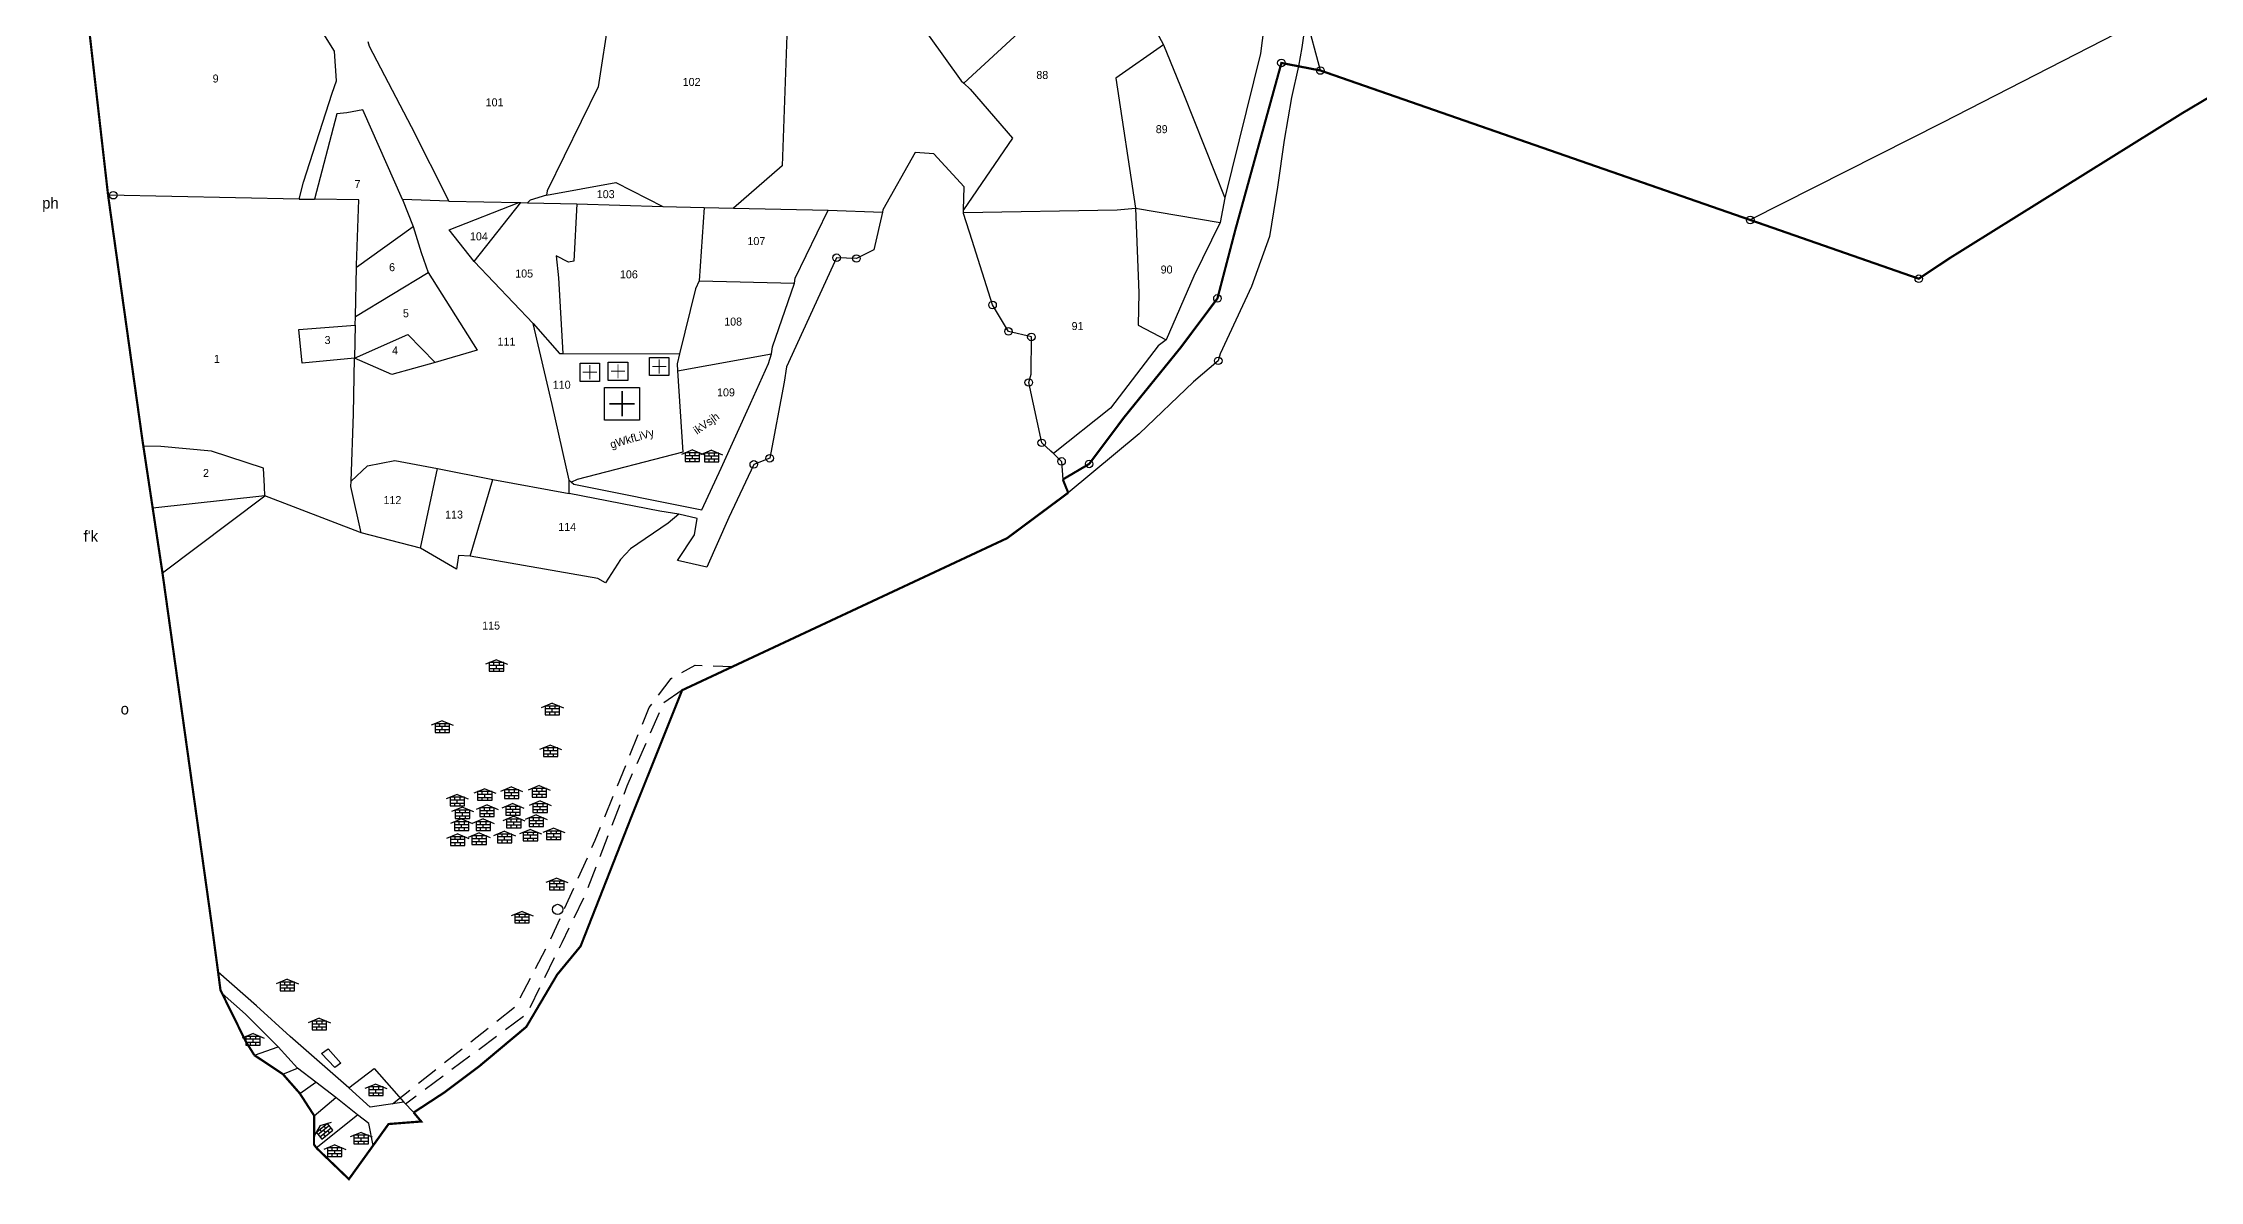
# Model space of a CAD drawing. Header units: metres. Extents: x 101 to 289482, y 35 to 2025005.
# Drawn here: x 137.4 to 622.5, y 34.7 to 290.6 of the extents above; entities that cross this region are included whole.
import ezdxf
from ezdxf.enums import TextEntityAlignment as Align

# ---------------------------------------------------------------- set-up
doc = ezdxf.new("R2010")
doc.units = ezdxf.units.M
doc.header["$MEASUREMENT"] = 0
doc.linetypes.add('DASHDOT', pattern=[1, 0.5, -0.25, 0, -0.25])
doc.linetypes.add('DASHED', pattern=[0.75, 0.5, -0.25])
for name, color, linetype in [('LINE_CARTTRACK', 2, 'DASHED'), ('OFF', 1, 'Continuous'), ('POLY_PARCEL', 6, 'Continuous'), ('POLY_ROAD', 30, 'Continuous'), ('POLY_WATER', 4, 'Continuous'), ('SYM_GUESTHOUSE', 1, 'Continuous'), ('SYM_HOSPITAL', 1, 'Continuous'), ('SYM_STONE', 1, 'Continuous'), ('SYM_WELL', 1, 'Continuous'), ('TEXT_MAPIN', 7, 'Continuous'), ('TEXT_MAPOUT', 7, 'Continuous'), ('TEXT_PARCEL', 7, 'Continuous'), ('V_BOUND_LINE', 7, 'Continuous'), ('V_BOUND_STREAM_LINE', 7, 'DASHDOT')]:
    doc.layers.add(name, color=color, linetype=linetype)
doc.styles.add('TEXT_MAP', font='KRDEV050.TTF')

# ---------------------------------------------------------------- blocks, each defined once
blk = doc.blocks.new('BUILDING')
for p, q in [((2.25, 2.7), (-2.25, 2.7)), ((-2.25, 2.7), (-2.25, 0)), ((2.25, 1.8), (-2.25, 1.8)), ((-2.25, 0.9), (2.25, 0.9)), ((-2.25, 0), (2.25, 0)), ((-0.9, 2.7), (-0.9, 1.8)), ((-0.9, 0.9), (-0.9, 0)), ((0, 0.9), (0, 1.8)), ((0.9, 1.8), (0.9, 2.7)), ((0.9, 0), (0.9, 0.9)), ((2.25, 0), (2.25, 2.7))]:
    blk.add_line(p, q)
for points in [[(0, 3.61), (-3.45, 2.21)], [(0, 3.61), (3.45, 2.21)]]:
    blk.add_lwpolyline(points)
blk = doc.blocks.new('HOSPITAL')
blk.add_lwpolyline([(-2.18, 4.11), (2.18, 4.11), (2.18, 0), (-2.18, 0)], close=True)
at = {"const_width": 0.2}
for points in [[(0, 3.64), (0, 0.47)], [(-1.58, 2.05), (1.58, 2.05)]]:
    blk.add_lwpolyline(points, dxfattribs=at)
blk = doc.blocks.new('STONE')
blk.add_circle((0, 0), 0.851)
blk = doc.blocks.new('PAKKAWELL')
blk.add_circle((0, 0), 1.81)
blk = doc.blocks.new('G')
at = {"layer": 'LINE_CARTTRACK', "ltscale": 10, "flags": 128}
for points in [[(215.95, 51.99), (243.72, 73.98), (251.53, 88.96), (261.57, 111.28), (273.73, 141.13), (278.63, 147.67), (284.04, 150.7), (292.47, 150.35)], [(281.12, 145.04), (276.9, 142.1), (268.71, 123.48), (259.46, 99.31), (254.04, 88.22), (246.23, 72.26), (218.93, 51.97)]]:
    blk.add_lwpolyline(points, dxfattribs=at)
at = {"layer": 'OFF'}
for points in [[(255.68, 189.27), (255.73, 192.28)], [(164.24, 171.42), (187.28, 188.77)], [(208.95, 180.47), (208.54, 180.58), (187.28, 188.77)], [(222.24, 176.96), (208.95, 180.47)], [(230.38, 172.25), (222.24, 176.96)], [(286.72, 172.7), (280.08, 174.21)]]:
    blk.add_lwpolyline(points, dxfattribs=at)
at = {"layer": 'POLY_PARCEL'}
for points in [[(321.01, 330.34), (315.48, 321.84), (343.88, 282.11), (344.5, 281.55)], [(344.5, 281.55), (377.65, 312.17)], [(377.65, 312.17), (389.37, 290.2)], [(288.59, 308.11), (304.67, 292.36), (303.64, 262.98), (292.71, 253.48)], [(264.69, 296.79), (262.22, 280.77), (250.74, 257.35), (250.62, 256.39)], [(389.37, 290.2), (378.68, 282.73), (383.1, 253.47)], [(389.37, 290.2), (393.91, 279.22), (403.22, 255.77)], [(344.5, 281.55), (345.95, 280.26), (355.46, 269.25), (344.41, 253.13)], [(344.41, 253.13), (344.55, 258.25), (337.76, 265.66), (333.52, 265.96), (326.28, 253.07)], [(250.62, 256.39), (266.19, 259.27), (276.75, 253.85)], [(195.01, 255.51), (152, 256.41)], [(207.88, 240.18), (207.89, 240.67), (208.43, 255.36), (198.47, 255.48)], [(218.23, 255.44), (220.59, 249.31)], [(228.67, 255.07), (244.43, 254.76)], [(234.35, 241.46), (228.73, 248.57), (244.43, 254.76)], [(234.35, 241.46), (244.86, 254.76)], [(244.43, 254.76), (244.86, 254.76)], [(244.86, 254.76), (246.37, 254.7)], [(250.62, 256.39), (246.97, 255.25), (246.37, 254.7)], [(246.37, 254.7), (257.41, 254.41)], [(257.41, 254.41), (256.79, 241.54), (255.56, 241.33), (252.76, 242.77), (253.31, 237.79), (254.26, 220.78)], [(257.41, 254.41), (276.75, 253.85)], [(276.75, 253.85), (286.05, 253.61)], [(286.05, 253.61), (284.94, 237.12)], [(286.05, 253.61), (292.71, 253.48)], [(292.71, 253.48), (313.96, 253.04)], [(364.64, 198.28), (364.05, 198.85), (362.01, 200.69), (359.1, 214.26), (359.61, 216.16), (359.69, 224.51), (354.54, 225.76), (350.95, 231.69), (346.34, 246.16), (344.39, 252.24), (344.4, 252.53)], [(344.4, 252.53), (378.98, 253.08), (383.1, 253.47)], [(344.4, 252.53), (344.41, 253.13)], [(383.1, 253.47), (383.82, 234.46), (383.67, 227.12), (390.03, 223.88)], [(383.1, 253.47), (402.16, 250.22)], [(207.88, 240.18), (220.59, 249.31)], [(220.59, 249.31), (222.43, 243.53), (224.02, 238.97)], [(207.64, 229.14), (207.88, 240.18)], [(207.64, 229.14), (224.02, 238.97)], [(224.02, 238.97), (235.06, 221.53), (225.54, 218.75)], [(247.65, 227.55), (234.35, 241.46)], [(284.94, 237.12), (284.17, 235.36), (280.55, 220.73)], [(284.94, 237.12), (306.4, 236.62)], [(207.59, 227.12), (207.64, 229.14)], [(207.44, 219.74), (195.66, 218.64), (194.91, 226.17), (207.59, 227.12)], [(207.59, 227.12), (207.44, 219.74)], [(207.44, 219.74), (219.45, 225.02), (225.54, 218.75)], [(255.73, 192.28), (251.93, 209.31), (247.65, 227.55)], [(247.65, 227.55), (253.57, 220.78), (254.26, 220.78)], [(206.7, 192.08), (207.18, 207.18), (207.44, 219.74)], [(225.54, 218.75), (215.83, 216.03), (207.44, 219.74)], [(254.26, 220.78), (280.55, 220.73)], [(280.55, 220.73), (280, 218.49), (280.1, 216.88)], [(280.1, 216.88), (301.22, 220.71)], [(280.1, 216.88), (281.26, 198.56), (257.53, 192.45), (256.26, 191.84)], [(187.28, 188.77), (187.18, 190.89), (186.95, 194.98), (175.25, 198.8), (163.85, 199.87), (159.94, 199.92)], [(206.7, 192.08), (210.37, 195.5), (216.51, 196.74), (226.13, 194.91)], [(222.24, 176.96), (226.13, 194.91)], [(226.13, 194.91), (238.54, 192.43)], [(208.95, 180.47), (206.64, 190.9), (206.7, 192.08)], [(233.44, 175.16), (238.54, 192.43)], [(238.54, 192.43), (255.68, 189.27)], [(187.28, 188.77), (162.04, 185.99)], [(280.35, 184.64), (277.97, 182.64), (269.48, 176.81), (267.27, 174.45), (263.86, 169.19), (262.16, 170.14), (233.44, 175.16)], [(230.85, 175.31), (230.38, 172.25)], [(233.44, 175.16), (230.85, 175.31)], [(184.91, 62.95), (190.23, 64.87)], [(200.01, 63.32), (201.49, 64.41), (204.36, 61.15), (202.97, 60.17), (200.01, 63.32)], [(191.33, 58.68), (194.6, 60.07)], [(206.13, 55.6), (211.86, 59.97), (218.53, 52.38)], [(195.12, 54.37), (198.75, 56.92)], [(198.37, 49.33), (203.23, 53.41)], [(198.83, 42.13), (208.13, 49.56)]]:
    blk.add_lwpolyline(points, dxfattribs=at)
at = {"layer": 'POLY_ROAD'}
for points in [[(195.01, 255.51), (195.98, 259.3), (202.44, 279.33), (203.41, 282.11), (202.95, 288.82), (191.19, 307.61), (180.6, 305.12)], [(210.4, 290.98), (210.7, 289.91), (220.2, 271.85), (228.67, 255.07)], [(218.23, 255.44), (209.32, 275.59), (205.73, 274.95), (203.46, 274.71), (198.47, 255.48)], [(195.01, 255.51), (198.47, 255.48)], [(228.67, 255.07), (218.23, 255.44)], [(206.13, 55.6), (192.98, 67.14), (185.41, 74.04), (176.76, 81.59)], [(190.23, 64.87), (182.95, 72.15), (177.65, 76.84)], [(194.6, 60.07), (190.23, 64.87)], [(198.75, 56.92), (194.6, 60.07)], [(203.23, 53.41), (198.75, 56.92)], [(208.13, 49.56), (203.23, 53.41)], [(218.53, 52.38), (210.96, 51.25), (206.13, 55.6)], [(211.62, 42.64), (210.68, 47.56), (208.13, 49.56)], [(220.74, 50.06), (218.53, 52.38)]]:
    blk.add_lwpolyline(points, dxfattribs=at)
at = {"layer": 'POLY_WATER'}
for points in [[(876.71, 431.15), (847.35, 417.08), (788.55, 387.13), (737.25, 360.89), (696.66, 340.04), (655.59, 318.7), (615.64, 298.84), (564.53, 272.7), (521.4, 250.81)], [(417.85, 310.19), (413.07, 302.21), (412.24, 296.42), (411.23, 288.25), (403.22, 255.77)], [(421.5, 296.45), (420.5, 289.58), (419.8, 285.38)], [(424.71, 284.43), (421.5, 296.45)], [(419.8, 285.38), (418.16, 278.37), (416.56, 268.76), (415.02, 258.23), (413.28, 247.09), (409.21, 235.87), (402.18, 220.73), (401.72, 219.13), (396.17, 214.39), (383.93, 202.68), (367.97, 189.46)], [(326.17, 252.55), (324.26, 244.12), (320.33, 242.15), (315.87, 242.31), (304.6, 217.76), (304.07, 214.31), (300.84, 197.22), (297.25, 195.83), (291.64, 183.91), (286.72, 172.7)], [(306.4, 236.62), (306.56, 237.75), (313.96, 253.04)], [(313.96, 253.04), (326.17, 252.55)], [(326.28, 253.07), (326.17, 252.55)], [(403.22, 255.77), (402.16, 250.22)], [(402.16, 250.22), (396.25, 238.15), (390.03, 223.88)], [(301.22, 220.71), (301.42, 222.28), (306.4, 236.62)], [(390.03, 223.88), (388.23, 222.49), (377.49, 208.45), (364.64, 198.28)], [(256.26, 191.84), (256.79, 191.38), (285.58, 185.59), (289.93, 195.02), (296.48, 209.56), (300.56, 218.54), (301.22, 220.71)], [(366.47, 196.52), (364.64, 198.28)], [(366.47, 196.52), (366.76, 192.45)], [(280.35, 184.64), (276.12, 185.29), (255.68, 189.27)], [(255.73, 192.28), (256.26, 191.84)], [(280.08, 174.21), (283.89, 179.98), (284.53, 183.68), (280.35, 184.64)]]:
    blk.add_lwpolyline(points, dxfattribs=at)
at = {"layer": 'V_BOUND_LINE', "const_width": 0.5}
for points in [[(876.71, 431.15), (884.84, 395.21), (849.38, 380.08), (804.55, 360.85), (767.35, 345.07), (699.93, 315.8), (652.83, 295.81), (645.03, 290.55), (618.62, 274.87), (566.31, 242.27), (559.3, 237.6), (521.4, 250.81)], [(152, 256.41), (147.36, 297.05)], [(424.71, 284.43), (419.8, 285.38)], [(159.94, 199.92), (159.83, 200.59), (152, 256.41)], [(162.04, 185.99), (159.94, 199.92)], [(367.97, 189.46), (354.23, 179.24), (281.12, 145.04), (269.41, 115.79), (258.29, 87.47), (253.02, 81.08), (246.08, 69.33), (235.55, 60.51), (227.59, 54.54), (220.74, 50.06)], [(164.24, 171.42), (162.04, 185.99)], [(176.76, 81.59), (175.29, 92.54), (164.24, 171.42)], [(177.65, 76.84), (177.29, 77.57), (176.76, 81.59)], [(184.91, 62.95), (183.02, 65.96), (177.65, 76.84)], [(191.33, 58.68), (184.91, 62.95)], [(195.12, 54.37), (191.33, 58.68)], [(198.37, 49.33), (195.12, 54.37)], [(198.83, 42.13), (198.32, 42.88), (198.37, 49.33)], [(220.74, 50.06), (222.44, 48.04), (215.09, 47.47), (211.62, 42.64)], [(211.62, 42.64), (206.17, 35.07), (198.83, 42.13)]]:
    blk.add_lwpolyline(points, dxfattribs=at)
at = {"layer": 'V_BOUND_STREAM_LINE', "ltscale": 10, "const_width": 0.5, "flags": 128}
for points in [[(419.8, 285.38), (415.93, 286.13), (405.61, 248.77)], [(424.71, 284.43), (521.4, 250.81)], [(405.61, 248.77), (401.54, 233.18), (393.33, 222.2)], [(393.33, 222.2), (380.53, 206.41), (372.68, 195.94), (366.76, 192.45)], [(367.97, 189.46), (366.76, 192.45)]]:
    blk.add_lwpolyline(points, dxfattribs=at)
at = {"layer": 'SYM_GUESTHOUSE', "xscale": 0.7184313537328033, "yscale": 0.7184313537328033, "zscale": 0.7184313537328033}
for p in [(283.44, 196.49), (287.76, 196.42), (239.37, 149.32), (251.93, 139.53), (227.18, 135.56), (251.54, 130.11), (230.54, 119.02), (236.75, 120.3), (242.77, 120.7), (248.99, 120.99), (231.72, 116.16), (237.25, 116.65), (243.07, 116.95), (243.27, 114.09), (248.3, 114.39), (249.19, 117.54), (230.64, 110.14), (231.52, 113.5), (235.47, 110.34), (236.38, 113.5), (241.19, 110.74), (247.02, 111.13), (252.25, 111.43), (252.94, 100.18), (245.14, 92.69), (192.32, 77.43), (199.52, 68.65), (184.62, 65.23), (212.25, 53.86), (208.93, 42.99), (202.98, 40.17)]:
    blk.add_blockref('BUILDING', p, dxfattribs=at)
at = {"layer": 'SYM_GUESTHOUSE', "xscale": 0.7184313537328033, "yscale": 0.7184313537328033, "zscale": 0.7184313537328033, "rotation": 38.65980825408991}
blk.add_blockref('BUILDING', (201.32, 45.09), dxfattribs=at)
at = {"layer": 'SYM_HOSPITAL'}
for p in [(260.37, 214.52), (266.7, 214.74), (275.97, 215.8)]:
    blk.add_blockref('HOSPITAL', p, dxfattribs=at)
at = {"layer": 'SYM_HOSPITAL', "xscale": 1.799581509705764, "yscale": 1.799581509705764, "zscale": 1.799581509705764}
blk.add_blockref('HOSPITAL', (267.62, 205.77), dxfattribs=at)
at = {"layer": 'SYM_STONE'}
for p in [(415.93, 286.13), (424.71, 284.43), (153.18, 256.39), (521.4, 250.81), (315.87, 242.31), (320.33, 242.15), (559.3, 237.6), (401.54, 233.18), (350.95, 231.69), (354.54, 225.76), (359.69, 224.51), (401.72, 219.13), (359.1, 214.26), (362.01, 200.69), (297.25, 195.83), (300.84, 197.22), (366.47, 196.52), (372.68, 195.94)]:
    blk.add_blockref('STONE', p, dxfattribs=at)
at = {"layer": 'SYM_WELL', "xscale": 0.6347424122553696, "yscale": 0.6347424122553696, "zscale": 0.6347424122553696}
blk.add_blockref('PAKKAWELL', (253.13, 95.74), dxfattribs=at)
at = {"layer": 'TEXT_MAPIN', "style": 'TEXT_MAP'}
for s, rotation, p in [('ikVsjh', 35.5271, (284.47, 202.48)), ('gWkfLiVy', 16.1743, (265.22, 199.4))]:
    blk.add_text(s, height=1.8, rotation=rotation, dxfattribs=at).set_placement(p)
at = {"layer": 'TEXT_MAPOUT', "style": 'TEXT_MAP'}
for s, p in [('ph', (137.18, 253.37)), ("f'k", (146.5, 178.45)), ('o', (154.83, 139.6))]:
    blk.add_text(s, height=2.5, dxfattribs=at).set_placement(p)
at = {"layer": 'TEXT_PARCEL', "style": 'TEXT_MAP'}
for s, p in [('9', (176.19, 281.73)), ('102', (283.26, 280.96)), ('88', (362.14, 282.53)), ('101', (238.94, 276.37)), ('89', (389, 270.34)), ('7', (208.11, 258)), ('103', (263.94, 255.72)), ('104', (235.41, 246.23)), ('107', (297.82, 245.17)), ('6', (215.88, 239.29)), ('105', (245.59, 237.87)), ('106', (269.15, 237.68)), ('90', (390.1, 238.77)), ('5', (219, 228.93)), ('108', (292.6, 227.06)), ('3', (201.37, 222.91)), ('111', (241.61, 222.56)), ('91', (370.07, 226.05)), ('1', (176.48, 218.68)), ('4', (216.56, 220.57)), ('110', (254.04, 212.86)), ('109', (290.99, 211.14)), ('2', (174.02, 193)), ('112', (215.96, 186.91)), ('113', (229.82, 183.65)), ('114', (255.27, 180.88)), ('115', (238.16, 158.69))]:
    blk.add_text(s, height=1.8, dxfattribs=at).set_placement(p, align=Align.CENTER)

msp = doc.modelspace()

# ---------------------------------------------------------------- block references
msp.add_blockref('G', (0, 0))

doc.saveas('drawing.dxf')
